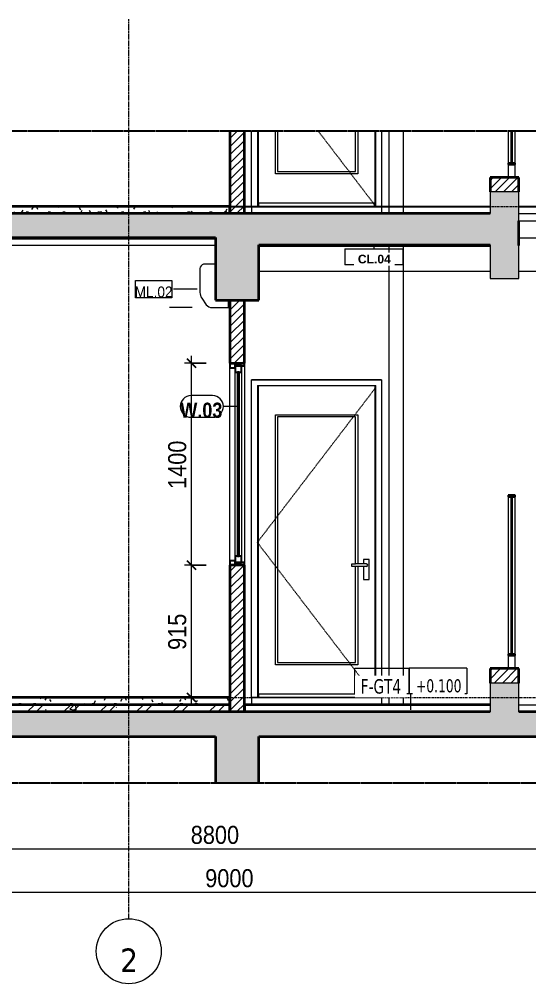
# Model space of a CAD drawing. Header units: millimetres. Extents: x 31157 to 224036, y 218 to 80529.
# Drawn here: x 76967 to 80492, y 218 to 6896 of the extents above; entities that cross this region are included whole.
import ezdxf

# ---------------------------------------------------------------- set-up
doc = ezdxf.new("R2010")
doc.units = ezdxf.units.MM
for name, pattern in [('Centre', [31.75, 6.35, -4.7625, 15.875, -4.7625]), ('Dash', [6, 3, -3]), ('Grid Line', [22.225, 12.7, -3.175, 3.175, -3.175]), ('Hidden', [7.14375, 4.7625, -2.38125]), ('IMPORT-CENTER _2_', [40.64, 25.4, -5.08, 5.08, -5.08])]:
    doc.linetypes.add(name, pattern=pattern)
for name, color, linetype, lineweight in [('0-5', 170, 'Continuous', 5), ('A-ANNO-DIMS', 211, 'Continuous', 9), ('A-ANNO-DIMS-50', 211, 'Continuous', 9), ('A-CLNG-1', 250, 'Continuous', 35), ('A-CLNG-IDEN', 151, 'Continuous', 9), ('A-DETL-GENF', 92, 'Continuous', 18), ('A-DETL-GENF-4', 92, 'Hidden', 25), ('A-DETL-GENF-5', 9, 'Continuous', 18), ('A-DETL-GENF-HDLN-1', 7, 'Dash', 18), ('A-DETL-MEDM', 33, 'Continuous', 35), ('A-DETL-THIN', 151, 'Continuous', 18), ('A-DOOR', 31, 'Continuous', 18), ('A-DOOR-1', 7, 'Continuous', 18), ('A-FLOR-2', 7, 'Continuous', 18), ('A-FLOR-FNSH-1', 250, 'Continuous', 35), ('A-FLOR-HRAL', 11, 'Continuous', 18), ('A-FLOR-HRAL-2', 7, 'Continuous', 18), ('A-FLOR-HRAL-4', 90, 'Continuous', 25), ('A-FLOR-IDEN', 11, 'Continuous', 9), ('A-FLOR-LEVL-2', 51, 'Centre', 9), ('A-FLOR-PATT-1', 253, 'Continuous', 18), ('A-FLOR-PATT-4', 67, 'Continuous', 18), ('A-GLAZ', 151, 'Continuous', 18), ('A-GLAZ-2', 90, 'Continuous', 25), ('A-GLAZ-4', 7, 'Continuous', 18), ('A-GLAZ-IDEN', 152, 'Continuous', 9), ('A-WALL-5', 7, 'Continuous', 18), ('A-WALL-6', 250, 'Continuous', 35), ('A-WALL-PATT-1', 9, 'Continuous', 18), ('G-IMPT', 8, 'Continuous', 18), ('G-IMPT-5', 8, 'IMPORT-CENTER _2_', 18), ('M-EQPM', 50, 'Continuous', 18), ('M-EQPM-2', 7, 'Continuous', 18), ('M-EQPM-3', 50, 'Continuous', 25), ('M-EQPM-IDEN', 50, 'Continuous', 9), ('S-BEAM-2', 7, 'Continuous', 18), ('S-COLS-8', 7, 'Continuous', 18), ('S-GRID-1', 1, 'Grid Line', 9), ('S-GRID-IDEN', 1, 'Continuous', 9)]:
    doc.layers.add(name, color=color, linetype=linetype, lineweight=lineweight)
doc.styles.add('Arial_3', font='arial.ttf', dxfattribs={"width": 0.9, "height": 75})
doc.styles.add('Arial_B_2', font='arialbd.ttf', dxfattribs={"width": 0.85, "height": 105})
doc.styles.add('Arial_B_3', font='arialbd.ttf', dxfattribs={"height": 60})
doc.styles.add('Tahoma', font='tahoma.ttf', dxfattribs={"width": 0.8, "height": 100})
doc.styles.add('Tahoma_1', font='tahoma.ttf', dxfattribs={"width": 0.8, "height": 90})
doc.styles.add('Tahoma_B', font='tahomabd.ttf', dxfattribs={"height": 162.5})
doc.styles.add('UTM Avo', font='', dxfattribs={"width": 0.9, "height": 125})
doc.styles.get('UTM Avo').set_extended_font_data('UTM Avo')
doc.dimstyles.new('1_Dim_chi_tiet_2_5', dxfattribs={"dimscale": 304.8, "dimtxt": 124.912619, "dimasz": 0.19685, "dimexe": 0.164042, "dimexo": 0.0625, "dimgap": 0.016404, "dimtad": 1, "dimdec": 0, "dimrnd": 5, "dimzin": 0, "dimdsep": 46, "dimtxsty": 'UTM Avo', "dimblk1": 'OBLIQUE', "dimblk2": 'OBLIQUE', "dimsah": 1, "dimcen": 0.09, "dimdle": 0.164042, "dimazin": 0, "dimtfac": 1, "dimtdec": 4, "dimtix": 1, "dimtmove": 0, "dimatfit": 3, "dimfxl": 0.328084, "dimfxlon": 1, "dimtvp": 1, "dimtolj": 1, "dimtzin": 0, "dimarcsym": 2})
pattern_1 = [(50, (-37692.33, 15875), (364.368, -31.878), [38.1, -419.1]), (355, (-37692.33, 15875), (-70.486, 382.113), [30.48, -335.28]), (100.451, (-37661.97, 15872.34), (293.885, 350.233), [32.38, -356.18]), (46.184, (-37692.33, 15976.6), (542.158, -84.086), [57.15, -628.65]), (96.636, (-37647.15, 15969.6), (474.805, 494.855), [48.57, -534.27]), (351.184, (-37692.33, 15976.6), (474.81, 494.85), [45.72, -502.92]), (21, (-37641.53, 15951.2), (303.2285, -204.5305), [38.1, -419.1]), (326, (-37641.53, 15951.2), (123.604, 368.376), [30.48, -335.28]), (71.451, (-37616.26, 15934.16), (426.834, 163.843), [32.38, -356.18]), (37.5, (-37692.33, 15875), (6.1766, 169.1102), [3.353, -327.863, 3.353, -337.007, -336.55]), (37.5, (-37692.33, 15875), (6.1766, 169.1102), [-671.576, 3.353, -333.197]), (7.5, (-37692.33, 15875), (133.6389, 200.3615), [3.353, -190.703, 3.353, -320.243, -128.27]), (7.5, (-37692.33, 15875), (133.6389, 200.3615), [-517.652, 3.353, -124.917]), (327.5, (-37805.62, 15875), (271.1818, -11.4584), [3.353, -123.647, 3.353, -392.887, -525.78]), (327.5, (-37805.62, 15875), (271.1818, -11.4584), [-523.24, 3.353, -522.427]), (317.5, (-37856.42, 15875), (296.2585, 50.853), [3.353, -161.747, 3.353, -259.791, -373.38]), (317.5, (-37856.42, 15875), (296.2585, 50.853), [-428.244, 3.353, -370.027]), (45, (-37692.33, 15875), (-125.7236, 125.7236), []), (45, (-37692.33, 16065.5), (-125.7236, 125.7236), [])]
pattern_2 = [(45, (-37692.334, 15875), (-28.28427, 28.28427), [])]
pattern_3 = [(0, (-37692.334, 15875), (203.2, 50.8), [16.764, -135.636, 16.764, -135.636, -812.8]), (0, (-37692.334, 15875), (203.2, 50.8), [-304.8, 16.764, -288.036, 16.764, -135.636, -355.6]), (0, (-37692.334, 15875), (203.2, 50.8), [-762, 16.764, -84.836, 16.764, -237.236]), (120, (-37616.134, 15900.4), (-145.59409, 150.57636), [16.764, -135.636, 16.764, -135.636, -812.8]), (120, (-37616.134, 15900.4), (-145.59409, 150.57636), [-304.8, 16.764, -288.036, 16.764, -135.636, -355.6]), (120, (-37616.134, 15900.4), (-145.59409, 150.57636), [-762, 16.764, -84.836, 16.764, -237.236]), (240, (-37590.734, 16002), (-57.60591, -201.37636), [16.764, -135.636, 16.764, -135.636, -812.8]), (240, (-37590.734, 16002), (-57.60591, -201.37636), [-304.8, 16.764, -288.036, 16.764, -135.636, -355.6]), (240, (-37590.734, 16002), (-57.60591, -201.37636), [-762, 16.764, -84.836, 16.764, -237.236])]

# ---------------------------------------------------------------- blocks, each defined once
blk = doc.blocks.new('NCV_TKTC_KET CAU_rvt-4-TKCS_CĂN HỘ LOẠI 2 - MẶT CẮT 3')
at = {"layer": 'A-FLOR-PATT-1'}
h = blk.add_hatch(dxfattribs=at)
h.set_pattern_fill('FP_10', color=256, style=0, pattern_type=2)
h.set_pattern_definition(pattern_1)
h.paths.add_polyline_path([(-38252.6, 5380), (-38252.6, 5385), (-42452.6, 5385), (-42452.6, 5380), (-38347.7, 5380)])
h = blk.add_hatch(dxfattribs=at)
h.set_pattern_fill('FP_10', color=256, style=0, pattern_type=2)
h.set_pattern_definition(pattern_1)
h.paths.add_polyline_path([(-38252.6, 5380), (-38252.6, 5385), (-42452.6, 5385), (-42452.6, 5380), (-38347.7, 5380)])
h = blk.add_hatch(dxfattribs=at)
h.set_pattern_fill('FP_10', color=256, style=0, pattern_type=2)
h.set_pattern_definition(pattern_1)
h.paths.add_polyline_path([(-36952.6, 5330), (-36352.6, 5330), (-36352.6, 5335), (-37952.6, 5335), (-37952.6, 5330), (-37007.8, 5330)])
h = blk.add_hatch(dxfattribs=at)
h.set_pattern_fill('FP_10', color=256, style=0, pattern_type=2)
h.set_pattern_definition(pattern_1)
h.paths.add_polyline_path([(-36952.6, 5330), (-36352.6, 5330), (-36352.6, 5335), (-37952.6, 5335), (-37952.6, 5330), (-37007.8, 5330)])
h = blk.add_hatch(dxfattribs=at)
h.set_pattern_fill('FP_10', color=256, style=0, pattern_type=2)
h.set_pattern_definition(pattern_1)
h.paths.add_polyline_path([(-40052.6, 2100), (-38152.6, 2100), (-38152.6, 2150), (-42652.6, 2150), (-42652.6, 2100), (-40952.6, 2100)])
h = blk.add_hatch(dxfattribs=at)
h.set_pattern_fill('FP_10', color=256, style=0, pattern_type=2)
h.set_pattern_definition(pattern_1)
h.paths.add_polyline_path([(-40052.6, 2100), (-38152.6, 2100), (-38152.6, 2150), (-42652.6, 2150), (-42652.6, 2100), (-40952.6, 2100)])
at = {"layer": 'A-FLOR-2'}
for p, q in [((-36152.6, 5550), (-33952.6, 5550)), ((-33952.6, 5380), (-36152.5, 5380)), ((-38252.6, 5330), (-41852.6, 5330)), ((-36152.6, 2150), (-33852.6, 2150))]:
    blk.add_line(p, q, dxfattribs=at)
at = {"layer": 'A-FLOR-FNSH-1'}
for p, q in [((-36152.5, 5330), (-36152.5, 5500)), ((-42452.6, 5380), (-38252.6, 5380)), ((-37952.6, 5330), (-36352.6, 5330)), ((-38152.6, 2150), (-42652.6, 2150)), ((-38152.6, 2100), (-38152.6, 2150))]:
    blk.add_line(p, q, dxfattribs=at)
at = {"layer": 'S-BEAM-2'}
for p, q in [((-36152.6, 5550), (-33952.6, 5550)), ((-36352.6, 5150), (-37952.6, 5150)), ((-33952.6, 5150), (-36152.5, 5150))]:
    blk.add_line(p, q, dxfattribs=at)
blk = doc.blocks.new('Railing - 50 x 10mm-901205-TKCS_CĂN HỘ LOẠI 2 - MẶT CẮT 3')
at = {"layer": 'A-FLOR-HRAL-2'}
for p, q in [((-36227.6, 6122.7), (-36227.6, 5900)), ((-36177.6, 5900), (-36177.6, 6122.7)), ((-36227.6, 5890), (-36227.6, 5800)), ((-36177.6, 5800), (-36177.6, 5890))]:
    blk.add_line(p, q, dxfattribs=at)
blk = doc.blocks.new('Railing - 10mm-901206-TKCS_CĂN HỘ LOẠI 2 - MẶT CẮT 3')
at = {"layer": 'A-FLOR-HRAL-2'}
for p, q in [((-36207.6, 6122.7), (-36207.6, 5900)), ((-36197.6, 5900), (-36197.6, 6122.7))]:
    blk.add_line(p, q, dxfattribs=at)
blk = doc.blocks.new('Railing - Railing-884882-TKCS_CĂN HỘ LOẠI 2 - MẶT CẮT 3')
at = {"layer": 'A-FLOR-HRAL-4'}
for p, q in [((-36177.564287, 5900), (-36227.564287, 5900)), ((-36227.564287, 5900), (-36227.564287, 5890)), ((-36227.564287, 5890), (-36177.564287, 5890)), ((-36177.564287, 5890), (-36177.564287, 5900))]:
    blk.add_line(p, q, dxfattribs=at)
for name in ['Railing - 50 x 10mm-901205-TKCS_CĂN HỘ LOẠI 2 - MẶT CẮT 3', 'Railing - 10mm-901206-TKCS_CĂN HỘ LOẠI 2 - MẶT CẮT 3']:
    blk.add_blockref(name, (0, 0))
blk = doc.blocks.new('DOOR_CW_01 CANH MO-PANEL KINH - DIG_01-900x2200-CỬA NHÔM KÍNH-901215-TKCS_CĂN HỘ LOẠI 2 - MẶT CẮT 3')
at = {"layer": 'A-DETL-GENF-HDLN-1'}
blk.add_line((-37142.6, 5600), (-37541.9, 6122.7), dxfattribs=at)
at = {"layer": 'A-DOOR-1'}
for p, q in [((-38002.6, 5600), (-38002.6, 6122.7)), ((-37962.6, 6122.7), (-37962.6, 5600)), ((-37957.6, 6122.7), (-37957.6, 5626)), ((-37837.6, 5826), (-37837.6, 6122.7)), ((-37822.6, 6122.7), (-37822.6, 5841)), ((-37282.6, 5841), (-37282.6, 6122.7)), ((-37267.6, 6122.7), (-37267.6, 5826)), ((-37147.6, 5626), (-37147.6, 6122.7)), ((-37142.6, 5600), (-37142.6, 6122.7)), ((-37102.6, 6122.7), (-37102.6, 5600)), ((-37267.6, 5826), (-37837.6, 5826)), ((-37822.6, 5841), (-37282.6, 5841)), ((-37957.6, 5626), (-37147.6, 5626)), ((-37952.6, 5600), (-37952.6, 5626)), ((-37152.6, 5600), (-37152.6, 5626)), ((-37962.6, 5600), (-38002.6, 5600)), ((-37102.6, 5600), (-37142.6, 5600))]:
    blk.add_line(p, q, dxfattribs=at)
blk = doc.blocks.new('NCV_TKTC_TANG 2_rvt-4-TKCS_CĂN HỘ LOẠI 2 - MẶT CẮT 3')
at = {"layer": 'A-FLOR-PATT-4'}
h = blk.add_hatch(dxfattribs=at)
h.set_pattern_fill('FP_12', color=256, style=0, pattern_type=2)
h.set_pattern_definition(pattern_3)
h.paths.add_polyline_path([(-41027.6, 5550), (-38152.6, 5550), (-38152.6, 5600), (-42452.6, 5600), (-42452.6, 5550), (-41752.6, 5550)])
at = {"layer": 'A-WALL-PATT-1'}
h = blk.add_hatch(dxfattribs=at)
h.set_pattern_fill('FP_11', color=256, style=0, pattern_type=2)
h.set_pattern_definition(pattern_2)
h.paths.add_polyline_path([(-38122, 5550), (-38052.6, 5550), (-38052.6, 6122.7), (-38152.6, 6122.7), (-38152.6, 5550), (-38147.6, 5550)])
h = blk.add_hatch(dxfattribs=at)
h.set_pattern_fill('FP_11', color=256, style=0, pattern_type=2)
h.set_pattern_definition(pattern_2)
h.paths.add_polyline_path([(-36152.6, 5700), (-36152.6, 5800), (-36352.6, 5800), (-36352.6, 5700), (-36177.6, 5700)])
at = {"layer": 'A-FLOR-2'}
for p, q in [((-38002.6, 5600), (-37102.6, 5600)), ((-38002.6, 5600), (-38002.6, 5550)), ((-37102.6, 5600), (-37102.6, 5550))]:
    blk.add_line(p, q, dxfattribs=at)
at = {"layer": 'A-FLOR-FNSH-1'}
for p, q in [((-38152.6, 5600), (-42452.6, 5600)), ((-38152.6, 5550), (-38152.6, 5600))]:
    blk.add_line(p, q, dxfattribs=at)
at = {"layer": 'A-WALL-5'}
for p, q in [((-38002.6, 5650), (-38002.6, 6122.7)), ((-37102.6, 6122.7), (-37102.6, 5650)), ((-38002.6, 5600), (-38002.6, 5650)), ((-37102.6, 5650), (-37102.6, 5600)), ((-37102.6, 5600), (-38002.6, 5600)), ((-36152.5, 5500), (-33952.6, 5500))]:
    blk.add_line(p, q, dxfattribs=at)
at = {"layer": 'A-WALL-6'}
for p, q in [((-38152.6, 6122.7), (-38152.6, 5550)), ((-38052.6, 5550), (-38052.6, 6122.7)), ((-36352.6, 5800), (-36352.6, 5700)), ((-36152.6, 5800), (-36352.6, 5800)), ((-36152.6, 5700), (-36152.6, 5800))]:
    blk.add_line(p, q, dxfattribs=at)
at = {"layer": 'S-COLS-8'}
for p, q in [((-37052.6, 6122.7), (-37052.6, 5550)), ((-36952.6, 6122.7), (-36952.6, 5550))]:
    blk.add_line(p, q, dxfattribs=at)
at = {"layer": 'A-DOOR'}
blk.add_blockref('DOOR_CW_01 CANH MO-PANEL KINH - DIG_01-900x2200-CỬA NHÔM KÍNH-901215-TKCS_CĂN HỘ LOẠI 2 - MẶT CẮT 3', (0, 0), dxfattribs=at)
at = {"layer": 'A-FLOR-HRAL'}
blk.add_blockref('Railing - Railing-884882-TKCS_CĂN HỘ LOẠI 2 - MẶT CẮT 3', (0, 0), dxfattribs=at)
blk = doc.blocks.new('M_Fixed - 900 x 1400-553070-TKCS_CĂN HỘ LOẠI 2 - MẶT CẮT 3')
at = {"layer": 'A-GLAZ-2'}
for p, q in [((-38115.564287, 4515), (-38152.564287, 4515)), ((-38152.564287, 4515), (-38152.564287, 4483)), ((-38152.564287, 4483), (-38115.564287, 4483)), ((-38052.564287, 4515), (-38115.564287, 4515)), ((-38115.564287, 4515), (-38115.564287, 4496)), ((-38115.564287, 4483), (-38115.564287, 4515)), ((-38071.564287, 4496), (-38115.564287, 4496)), ((-38115.564287, 4496), (-38115.564287, 4452)), ((-38115.564287, 4496), (-38052.564287, 4496)), ((-38071.564287, 4452), (-38071.564287, 4496)), ((-38052.564287, 4496), (-38052.564287, 4515)), ((-38115.564287, 4452), (-38071.564287, 4452)), ((-38087.564287, 4452), (-38099.564287, 4452)), ((-38099.564287, 4452), (-38099.564287, 3178)), ((-38087.564287, 3178), (-38087.564287, 4452)), ((-38115.564287, 3147), (-38152.564287, 3147)), ((-38152.564287, 3147), (-38152.564287, 3115)), ((-38071.564287, 3178), (-38115.564287, 3178)), ((-38115.564287, 3178), (-38115.564287, 3134)), ((-38115.564287, 3115), (-38115.564287, 3147)), ((-38099.564287, 3178), (-38087.564287, 3178)), ((-38071.564287, 3134), (-38071.564287, 3178)), ((-38152.564287, 3115), (-38115.564287, 3115)), ((-38115.564287, 3134), (-38071.564287, 3134)), ((-38052.564287, 3134), (-38115.564287, 3134)), ((-38115.564287, 3134), (-38115.564287, 3115)), ((-38115.564287, 3115), (-38052.564287, 3115)), ((-38052.564287, 3115), (-38052.564287, 3134))]:
    blk.add_line(p, q, dxfattribs=at)
at = {"layer": 'A-GLAZ-4'}
for p, q in [((-38152.564287, 3147), (-38152.564287, 4483)), ((-38052.564287, 4496), (-38052.564287, 3134)), ((-38115.564287, 3178), (-38115.564287, 4452)), ((-38071.564287, 4452), (-38071.564287, 3178))]:
    blk.add_line(p, q, dxfattribs=at)
blk = doc.blocks.new('Railing - 50 x 10mm-457210-TKCS_CĂN HỘ LOẠI 2 - MẶT CẮT 3')
at = {"layer": 'A-FLOR-HRAL-2'}
for p, q in [((-36227.564287, 3590), (-36227.564287, 2500)), ((-36177.564287, 2500), (-36177.564287, 3590)), ((-36227.564287, 2490), (-36227.564287, 2400)), ((-36177.564287, 2400), (-36177.564287, 2490))]:
    blk.add_line(p, q, dxfattribs=at)
blk = doc.blocks.new('Railing - 10mm-457212-TKCS_CĂN HỘ LOẠI 2 - MẶT CẮT 3')
at = {"layer": 'A-FLOR-HRAL-2'}
for p, q in [((-36207.564287, 3590), (-36207.564287, 2500)), ((-36197.564287, 2500), (-36197.564287, 3590))]:
    blk.add_line(p, q, dxfattribs=at)
blk = doc.blocks.new('Railing - Railing-987307-TKCS_CĂN HỘ LOẠI 2 - MẶT CẮT 3')
at = {"layer": 'A-FLOR-HRAL-4'}
for p, q in [((-36227.564287, 3600), (-36227.564287, 3590)), ((-36177.564287, 3600), (-36227.564287, 3600)), ((-36227.564287, 3590), (-36177.564287, 3590)), ((-36177.564287, 3590), (-36177.564287, 3600)), ((-36177.564287, 2500), (-36227.564287, 2500)), ((-36227.564287, 2500), (-36227.564287, 2490)), ((-36227.564287, 2490), (-36177.564287, 2490)), ((-36177.564287, 2490), (-36177.564287, 2500))]:
    blk.add_line(p, q, dxfattribs=at)
for name in ['Railing - 50 x 10mm-457210-TKCS_CĂN HỘ LOẠI 2 - MẶT CẮT 3', 'Railing - 10mm-457212-TKCS_CĂN HỘ LOẠI 2 - MẶT CẮT 3']:
    blk.add_blockref(name, (0, 0))
blk = doc.blocks.new('Air_Conditioner_on_wall_20381 - Air_Conditioner_on_wall_20381-806652-TKCS_CĂN HỘ LOẠI 2 - MẶT CẮT 3')
at = {"layer": 'M-EQPM-2'}
for p, q in [((-38359.9, 5170), (-38359.9, 5004.1)), ((-38252.6, 5200), (-38334.7, 5200)), ((-38347.9, 4964.8), (-38316, 4919.1)), ((-38162.6, 4900), (-38162.6, 4950)), ((-38541.7, 4900), (-38571.6, 4900)), ((-38541.7, 4900), (-38571.6, 4900)), ((-38413.5, 4900), (-38571.6, 4900)), ((-38541.7, 4900), (-38571.6, 4900)), ((-38541.7, 4900), (-38571.6, 4900)), ((-38413.5, 4900), (-38571.6, 4900)), ((-38541.7, 4900), (-38571.6, 4900)), ((-38541.7, 4900), (-38571.6, 4900)), ((-38413.5, 4900), (-38571.6, 4900)), ((-38541.7, 4900), (-38571.6, 4900)), ((-38541.7, 4900), (-38571.6, 4900)), ((-38413.5, 4900), (-38571.6, 4900)), ((-38274.9, 4900), (-38162.6, 4900))]:
    blk.add_line(p, q, dxfattribs=at)
for centre, radius, start, end in [((-38326.8, 5167.8), 33.1, 103.79441, 176.20559), ((-38280.7, 5006.8), 79.3, 181.97392, 211.97392), ((-38274.9, 4953.6), 53.6, 220.01668, 269.98332)]:
    blk.add_arc(centre, radius, start, end, dxfattribs=at)
blk = doc.blocks.new('DOOR_CW_01 CANH MO-PANEL KINH - DIG_01-900x2200-CỬA NHÔM KÍNH-400860-TKCS_CĂN HỘ LOẠI 2 - MẶT CẮT 3')
at = {"layer": 'A-DETL-GENF-HDLN-1'}
for p, q in [((-37962.6, 3273.5), (-37142.6, 4347)), ((-37142.6, 2200), (-37962.6, 3273.5))]:
    blk.add_line(p, q, dxfattribs=at)
at = {"layer": 'A-DOOR-1'}
for p, q in [((-37102.6, 4400), (-38002.6, 4400)), ((-38002.6, 2200), (-38002.6, 4400)), ((-37962.6, 4360), (-37962.6, 2200)), ((-37962.6, 4360), (-37142.6, 4360)), ((-37957.6, 4358), (-37957.6, 2226)), ((-37147.6, 4358), (-37957.6, 4358)), ((-37147.6, 2226), (-37147.6, 4358)), ((-37142.6, 2200), (-37142.6, 4360)), ((-37102.6, 4400), (-37102.6, 2200)), ((-37837.6, 4158), (-37267.6, 4158)), ((-37837.6, 2426), (-37837.6, 4158)), ((-37282.6, 4143), (-37822.6, 4143)), ((-37822.6, 4143), (-37822.6, 2441)), ((-37282.6, 3124.5), (-37282.6, 4143)), ((-37267.6, 4158), (-37267.6, 3124.5)), ((-37227.3, 3156), (-37227.3, 3124.5)), ((-37187.8, 3156), (-37227.3, 3156)), ((-37187.8, 3016), (-37187.8, 3156)), ((-37308.4, 3124.5), (-37282.6, 3124.5)), ((-37308.4, 3107.5), (-37308.4, 3124.5)), ((-37282.6, 3107.5), (-37308.4, 3107.5)), ((-37207.6, 3124.5), (-37282.6, 3124.5)), ((-37282.6, 2441), (-37282.6, 3107.5)), ((-37207.6, 3107.5), (-37282.6, 3107.5)), ((-37267.6, 3107.5), (-37267.6, 2426)), ((-37227.3, 3107.5), (-37227.3, 3016)), ((-37227.3, 3016), (-37187.8, 3016)), ((-37267.6, 2426), (-37837.6, 2426)), ((-37822.6, 2441), (-37282.6, 2441)), ((-37957.6, 2226), (-37147.6, 2226)), ((-37952.6, 2200), (-37952.6, 2226)), ((-37152.6, 2200), (-37152.6, 2226)), ((-37962.6, 2200), (-38002.6, 2200)), ((-37102.6, 2200), (-37142.6, 2200))]:
    blk.add_line(p, q, dxfattribs=at)
for start, end in [(0, 90), (270, 360)]:
    blk.add_arc((-37207.6, 3116), 8.5, start, end, dxfattribs=at)
blk = doc.blocks.new('NCV_TKTC_TANG 1_rvt-4-TKCS_CĂN HỘ LOẠI 2 - MẶT CẮT 3')
at = {"layer": 'A-FLOR-PATT-4'}
h = blk.add_hatch(dxfattribs=at)
h.set_pattern_fill('FP_12', color=256, style=0, pattern_type=2)
h.set_pattern_definition(pattern_3)
h.paths.add_polyline_path([(-38347.711807, 2150), (-38152.564287, 2150), (-38152.564287, 2200), (-42452.564287, 2200), (-42452.564287, 2150), (-40052.564287, 2150)])
at = {"layer": 'A-WALL-PATT-1'}
h = blk.add_hatch(dxfattribs=at)
h.set_pattern_fill('FP_11', color=256, style=0, pattern_type=2)
h.set_pattern_definition(pattern_2)
h.paths.add_polyline_path([(-38052.564287, 2100), (-38052.564287, 3115), (-38152.564287, 3115), (-38152.564287, 2100)])
h.paths.add_polyline_path([(-38052.564287, 4515), (-38052.564287, 4950), (-38152.564287, 4950), (-38152.564287, 4515)])
h = blk.add_hatch(dxfattribs=at)
h.set_pattern_fill('FP_11', color=256, style=0, pattern_type=2)
h.set_pattern_definition(pattern_2)
h.paths.add_polyline_path([(-36152.564287, 2300), (-36152.564287, 2400), (-36352.564287, 2400), (-36352.564287, 2300), (-36177.564287, 2300)])
at = {"layer": 'A-CLNG-1'}
for p, q in [((-42452.564287, 5380), (-38252.635618, 5380)), ((-37952.635618, 5330), (-36352.564287, 5330))]:
    blk.add_line(p, q, dxfattribs=at)
at = {"layer": 'A-FLOR-2'}
for p, q in [((-38002.564287, 2200), (-37102.564287, 2200)), ((-38002.564287, 2200), (-38002.564287, 2150)), ((-37102.564287, 2200), (-37102.564287, 2150))]:
    blk.add_line(p, q, dxfattribs=at)
at = {"layer": 'A-FLOR-FNSH-1'}
for p, q in [((-38152.564287, 2200), (-42452.564287, 2200)), ((-38152.564287, 2100), (-38152.564287, 2200)), ((-36352.564287, 2150), (-38052.564287, 2150)), ((-38052.564287, 2150), (-38052.564287, 2100))]:
    blk.add_line(p, q, dxfattribs=at)
at = {"layer": 'A-WALL-5'}
for p, q in [((-33952.635618, 5380), (-36152.492956, 5380)), ((-38002.564287, 2250), (-38002.564287, 4400)), ((-38002.564287, 4400), (-37102.564287, 4400)), ((-37102.564287, 4400), (-37102.564287, 2250)), ((-38002.564287, 2200), (-38002.564287, 2250)), ((-37102.564287, 2250), (-37102.564287, 2200)), ((-37102.564287, 2200), (-38002.564287, 2200))]:
    blk.add_line(p, q, dxfattribs=at)
at = {"layer": 'A-WALL-6'}
for p, q in [((-38152.564287, 4950), (-38152.564287, 4515)), ((-38052.564287, 4515), (-38052.564287, 4950)), ((-38152.564287, 4515), (-38052.564287, 4515)), ((-38152.564287, 3115), (-38152.564287, 2100)), ((-38052.564287, 3115), (-38152.564287, 3115)), ((-38052.564287, 2100), (-38052.564287, 3115)), ((-36352.564287, 2400), (-36352.564287, 2300)), ((-36152.564287, 2400), (-36352.564287, 2400)), ((-36152.564287, 2300), (-36152.564287, 2400))]:
    blk.add_line(p, q, dxfattribs=at)
at = {"layer": 'S-COLS-8'}
for p, q in [((-37052.564287, 5330), (-37052.564287, 2150)), ((-36952.564287, 5330), (-36952.564287, 2150))]:
    blk.add_line(p, q, dxfattribs=at)
at = {"layer": 'A-DOOR'}
blk.add_blockref('DOOR_CW_01 CANH MO-PANEL KINH - DIG_01-900x2200-CỬA NHÔM KÍNH-400860-TKCS_CĂN HỘ LOẠI 2 - MẶT CẮT 3', (0, 0), dxfattribs=at)
at = {"layer": 'A-FLOR-HRAL'}
blk.add_blockref('Railing - Railing-987307-TKCS_CĂN HỘ LOẠI 2 - MẶT CẮT 3', (0, 0), dxfattribs=at)
at = {"layer": 'A-GLAZ'}
blk.add_blockref('M_Fixed - 900 x 1400-553070-TKCS_CĂN HỘ LOẠI 2 - MẶT CẮT 3', (0, 0), dxfattribs=at)
at = {"layer": 'M-EQPM'}
blk.add_blockref('Air_Conditioner_on_wall_20381 - Air_Conditioner_on_wall_20381-806652-TKCS_CĂN HỘ LOẠI 2 - MẶT CẮT 3', (0, 0), dxfattribs=at)
blk = doc.blocks.new('TKTC_XREF_251221_MB TANG 2-7 - TKTC_XREF_260130_MB TANG 2-5_dwg_THU NUOC - THU NUOC-444531-TKCS_MB TẦNG 1-4746810-TKCS_CĂN HỘ LOẠI 2 - MẶT CẮT 3')
at = {"layer": 'G-IMPT'}
for p, q in [((-36478.7, 5600), (-36628.7, 5600)), ((-36628.7, 5600), (-36478.7, 5600)), ((-36503.7, 5600), (-36603.7, 5600)), ((-36603.7, 5600), (-36503.7, 5600)), ((-36508.7, 5600), (-36598.7, 5600)), ((-36598.7, 5600), (-36508.7, 5600)), ((-36598.7, 5600), (-36508.7, 5600)), ((-36508.7, 5600), (-36598.7, 5600)), ((-36585.8, 5600), (-36585.8, 5600)), ((-36585.8, 5600), (-36585.8, 5600)), ((-36585.8, 5600), (-36585.8, 5600)), ((-36585.8, 5600), (-36561.7, 5600)), ((-36561.7, 5600), (-36585.8, 5600)), ((-36521.6, 5600), (-36585.8, 5600)), ((-36585.8, 5600), (-36521.6, 5600)), ((-36521.6, 5600), (-36585.8, 5600)), ((-36585.8, 5600), (-36521.6, 5600)), ((-36573.4, 5600), (-36573.4, 5600)), ((-36573.4, 5600), (-36573.4, 5600)), ((-36533.9, 5600), (-36573.4, 5600)), ((-36573.4, 5600), (-36533.9, 5600)), ((-36533.9, 5600), (-36573.4, 5600)), ((-36573.4, 5600), (-36533.9, 5600)), ((-36563.5, 5600), (-36563.5, 5600)), ((-36563.5, 5600), (-36563.5, 5600)), ((-36543.9, 5600), (-36563.5, 5600)), ((-36563.5, 5600), (-36543.9, 5600)), ((-36543.9, 5600), (-36563.5, 5600)), ((-36563.5, 5600), (-36543.9, 5600)), ((-36521.6, 5600), (-36545.7, 5600)), ((-36545.7, 5600), (-36521.6, 5600)), ((-36543.9, 5600), (-36543.9, 5600)), ((-36543.9, 5600), (-36543.9, 5600)), ((-36533.9, 5600), (-36533.9, 5600)), ((-36533.9, 5600), (-36533.9, 5600)), ((-36521.6, 5600), (-36521.6, 5600)), ((-36521.6, 5600), (-36521.6, 5600)), ((-36521.6, 5600), (-36521.6, 5600))]:
    blk.add_line(p, q, dxfattribs=at)
blk = doc.blocks.new('TKTC_XREF_251221_MB TANG 2-7 - TKTC_XREF_260130_MB TANG 2-5_dwg_$cc-4746798-TKCS_CĂN HỘ LOẠI 2 - MẶT CẮT 3')
at = {"layer": 'G-IMPT-5'}
for p, q in [((-37952.6, 5600), (-37831.5, 5600)), ((-37892.5, 5600), (-37891.7, 5600))]:
    blk.add_line(p, q, dxfattribs=at)
at = {"layer": 'M-EQPM'}
for p, q in [((-37892.1, 5600), (-37937.1, 5600)), ((-37937.1, 5600), (-37847.1, 5600)), ((-37847.1, 5600), (-37892.1, 5600)), ((-37891.8, 5600), (-37891.8, 5600))]:
    blk.add_line(p, q, dxfattribs=at)
blk = doc.blocks.new('TKTC_XREF_251221_MB TANG 2-7 - TKTC_XREF_260130_MB TANG 2-5_dwg_CUM U_DN100-4746799-TKCS_CĂN HỘ LOẠI 2 - MẶT CẮT 3')
at = {"layer": 'G-IMPT'}
for p, q in [((-37937.4, 5600), (-37949.5, 5600)), ((-37949.5, 5600), (-37948, 5600)), ((-37945.7, 5600), (-37948, 5600)), ((-37948, 5600), (-37938.9, 5600)), ((-37940, 5600), (-37946.8, 5600)), ((-37946.6, 5600), (-37837.6, 5600)), ((-37941.2, 5600), (-37945.7, 5600)), ((-37944.7, 5600), (-37945.4, 5600)), ((-37941.4, 5600), (-37945.4, 5600)), ((-37942.2, 5600), (-37944.7, 5600)), ((-37942.2, 5600), (-37944.7, 5600)), ((-37942.2, 5600), (-37944.7, 5600)), ((-37941.4, 5600), (-37942.2, 5600)), ((-37938.9, 5600), (-37941.2, 5600)), ((-37940.3, 5600), (-37844, 5600)), ((-37940.3, 5600), (-37937.1, 5600)), ((-37938.9, 5600), (-37937.4, 5600)), ((-37937.1, 5600), (-37847.1, 5600)), ((-37844, 5600), (-37847.1, 5600)), ((-37834.7, 5600), (-37846.9, 5600)), ((-37846.9, 5600), (-37845.3, 5600)), ((-37843.1, 5600), (-37845.3, 5600)), ((-37845.3, 5600), (-37836.2, 5600)), ((-37837.4, 5600), (-37844.2, 5600)), ((-37838.5, 5600), (-37843.1, 5600)), ((-37842.1, 5600), (-37842.8, 5600)), ((-37838.8, 5600), (-37842.8, 5600)), ((-37839.5, 5600), (-37842.1, 5600)), ((-37839.5, 5600), (-37842.1, 5600)), ((-37839.5, 5600), (-37842.1, 5600)), ((-37838.8, 5600), (-37839.5, 5600)), ((-37836.2, 5600), (-37838.5, 5600)), ((-37836.2, 5600), (-37834.7, 5600))]:
    blk.add_line(p, q, dxfattribs=at)
blk = doc.blocks.new('TKTC_XREF_251221_MB TANG 2-7 - TKTC_XREF_251221_MB TANG 2-7-2039446-TKCS_CĂN HỘ LOẠI 2 - MẶT CẮT 3')
at = {"layer": 'M-EQPM'}
for p, q in [((-37952.6, 5600), (-37832.8, 5600)), ((-37832.8, 5600), (-37952.3, 5600)), ((-37952.3, 5600), (-37832.8, 5600)), ((-37832.8, 5600), (-37952.3, 5600))]:
    blk.add_line(p, q, dxfattribs=at)
at = {"layer": 'M-EQPM-3'}
for p, q in [((-42252.6, 5600), (-36352.6, 5600)), ((-36152.6, 5600), (-33952.6, 5600))]:
    blk.add_line(p, q, dxfattribs=at)
for name in ['TKTC_XREF_251221_MB TANG 2-7 - TKTC_XREF_260130_MB TANG 2-5_dwg_$cc-4746798-TKCS_CĂN HỘ LOẠI 2 - MẶT CẮT 3', 'TKTC_XREF_251221_MB TANG 2-7 - TKTC_XREF_260130_MB TANG 2-5_dwg_CUM U_DN100-4746799-TKCS_CĂN HỘ LOẠI 2 - MẶT CẮT 3', 'TKTC_XREF_251221_MB TANG 2-7 - TKTC_XREF_260130_MB TANG 2-5_dwg_THU NUOC - THU NUOC-444531-TKCS_MB TẦNG 1-4746810-TKCS_CĂN HỘ LOẠI 2 - MẶT CẮT 3']:
    blk.add_blockref(name, (0, 0))
blk = doc.blocks.new('BORDER VIEW - BORDER VIEW-3688915-TKCS_CĂN HỘ LOẠI 2 - MẶT CẮT 3')
at = {"layer": 'A-DETL-GENF-4'}
for p, q in [((-42702.6, 6122.7), (-33556.7, 6122.7)), ((-33556.7, 1607.4), (-42702.6, 1607.4))]:
    blk.add_line(p, q, dxfattribs=at)
blk = doc.blocks.new('Grid - M_Grid Head - Circle-353313-TKCS_CĂN HỘ LOẠI 2 - MẶT CẮT 3')
at = {"layer": 'S-GRID-IDEN'}
blk.add_circle((-33652.6, 442.9), 225, dxfattribs=at)
blk = doc.blocks.new('DIMBLOCK79-TKCS_CĂN HỘ LOẠI 2 - MẶT CẮT 3')
at = {"layer": 'A-ANNO-DIMS-50'}
for p, q in [((82724.6, 1248.8), (82724.6, 1098.8)), ((82724.6, 1148.8), (82724.6, 1248.8)), ((82724.6, 1148.8), (73874.6, 1148.8)), ((73924.6, 1048.8), (73924.6, 1198.8)), ((73924.6, 1148.8), (73924.6, 1048.8))]:
    blk.add_line(p, q, dxfattribs=at)
at = {"layer": 'A-ANNO-DIMS-50', "lineweight": 25}
for p, q in [((73924.6, 1148.8), (73894.6, 1118.8)), ((73924.6, 1148.8), (73954.6, 1178.8)), ((82724.6, 1148.8), (82694.6, 1118.8)), ((82724.6, 1148.8), (82754.6, 1178.8))]:
    blk.add_line(p, q, dxfattribs=at)
at = {"layer": 'A-ANNO-DIMS-50', "color": 0, "insert": (78153.5, 1311.1), "char_height": 125, "width": 410.824, "attachment_point": 1, "line_spacing_factor": 1.110334, "style": 'UTM Avo'}
blk.add_mtext('8800', dxfattribs=at)
blk = doc.blocks.new('_Oblique')
at = {"color": 0, "linetype": 'ByBlock', "lineweight": -2}
blk.add_line((-0.5, -0.5), (0.5, 0.5), dxfattribs=at)
blk = doc.blocks.new('DIMBLOCK80-TKCS_CĂN HỘ LOẠI 2 - MẶT CẮT 3')
at = {"layer": 'A-ANNO-DIMS-50'}
for p, q in [((73924.6, 748.8), (73924.6, 898.8)), ((82924.6, 748.8), (82924.6, 898.8)), ((82974.6, 848.8), (73874.6, 848.8)), ((73924.6, 848.8), (73924.6, 748.8)), ((82924.6, 848.8), (82924.6, 748.8))]:
    blk.add_line(p, q, dxfattribs=at)
at = {"layer": 'A-ANNO-DIMS-50', "lineweight": 25}
for p, q in [((73924.6, 848.8), (73954.6, 878.8)), ((82924.6, 848.8), (82954.6, 878.8)), ((73924.6, 848.8), (73894.6, 818.8)), ((82924.6, 848.8), (82894.6, 818.8))]:
    blk.add_line(p, q, dxfattribs=at)
at = {"layer": 'A-ANNO-DIMS-50', "color": 0, "insert": (78253.5, 1011.1), "char_height": 125, "width": 410.824, "attachment_point": 1, "line_spacing_factor": 1.110334, "style": 'UTM Avo'}
blk.add_mtext('9000', dxfattribs=at)
blk = doc.blocks.new('DIMBLOCK82-TKCS_CĂN HỘ LOẠI 2 - MẶT CẮT 3')
at = {"layer": 'A-ANNO-DIMS-50', "lineweight": 25}
for p, q in [((78159.5, 3115), (78129.5, 3145)), ((78159.5, 3115), (78189.5, 3085)), ((78159.5, 2200), (78129.5, 2230)), ((78159.5, 2200), (78189.5, 2170))]:
    blk.add_line(p, q, dxfattribs=at)
at = {"layer": 'A-ANNO-DIMS-50'}
for p, q in [((78259.5, 3115), (78109.5, 3115)), ((78159.5, 2150), (78159.5, 3115)), ((78159.5, 3115), (78259.5, 3115)), ((78059.5, 2200), (78209.5, 2200)), ((78159.5, 2200), (78059.5, 2200))]:
    blk.add_line(p, q, dxfattribs=at)
at = {"layer": 'A-ANNO-DIMS-50', "color": 0, "insert": (77997.1, 2529.1), "char_height": 125, "width": 308.118, "attachment_point": 1, "rotation": 90, "line_spacing_factor": 1.110334, "style": 'UTM Avo'}
blk.add_mtext('915', dxfattribs=at)
blk = doc.blocks.new('DIMBLOCK83-TKCS_CĂN HỘ LOẠI 2 - MẶT CẮT 3')
at = {"layer": 'A-ANNO-DIMS-50', "lineweight": 25}
for p, q in [((78159.5, 4515), (78129.5, 4545)), ((78159.5, 4515), (78189.5, 4485)), ((78159.5, 3115), (78129.5, 3145)), ((78159.5, 3115), (78189.5, 3085))]:
    blk.add_line(p, q, dxfattribs=at)
at = {"layer": 'A-ANNO-DIMS-50'}
for p, q in [((78159.5, 3115), (78159.5, 4565)), ((78259.5, 4515), (78109.5, 4515)), ((78159.5, 4515), (78259.5, 4515)), ((78259.5, 3115), (78109.5, 3115)), ((78159.5, 3115), (78259.5, 3115))]:
    blk.add_line(p, q, dxfattribs=at)
at = {"layer": 'A-ANNO-DIMS-50', "color": 0, "insert": (77997.1, 3643.8), "char_height": 125, "width": 410.824, "attachment_point": 1, "rotation": 90, "line_spacing_factor": 1.110334, "style": 'UTM Avo'}
blk.add_mtext('1400', dxfattribs=at)
blk = doc.blocks.new('M_ME Tag - Boxed-4073756-TKCS_CĂN HỘ LOẠI 2 - MẶT CẮT 3')
at = {"layer": 'M-EQPM-IDEN'}
for p, q in [((-38805, 4967.5), (-38805, 5087.5)), ((-38805, 5087.5), (-38555, 5087.5)), ((-38555, 5087.5), (-38555, 4967.5)), ((-38555, 4967.5), (-38805, 4967.5))]:
    blk.add_line(p, q, dxfattribs=at)
blk = doc.blocks.new('SSA-WINDOW TAG - 10-2062020-TKCS_CĂN HỘ LOẠI 2 - MẶT CẮT 3')
at = {"layer": 'A-GLAZ-IDEN'}
for p, q in [((-38272.7, 4290.3), (-38421.9, 4290.3)), ((-38421.9, 4140.3), (-38272.7, 4140.3))]:
    blk.add_line(p, q, dxfattribs=at)
for centre, start, end in [((-38421.9, 4215.3), 90, 270), ((-38272.7, 4215.3), 270, 90)]:
    blk.add_arc(centre, 75, start, end, dxfattribs=at)
blk = doc.blocks.new('M_Ceiling Tag w Height - M_Ceiling Tag-4076437-TKCS_CĂN HỘ LOẠI 2 - MẶT CẮT 3')
at = {"layer": 'A-CLNG-IDEN'}
for p, q in [((-40524, 5305.9), (-40524, 5194.8)), ((-40524, 5305.9), (-40122.8, 5305.9)), ((-40122.8, 5305.9), (-40122.8, 5194.8)), ((-40122.8, 5194.8), (-40524, 5194.8))]:
    blk.add_line(p, q, dxfattribs=at)
blk = doc.blocks.new('TAG SAN - TTG - TAG FFL-4075299-TKCS_CĂN HỘ LOẠI 2 - MẶT CẮT 3')
at = {"layer": 'A-FLOR-IDEN'}
for p, q in [((-40463.1, 2268.4), (-40463.1, 2447.2)), ((-40463.1, 2447.2), (-40087.1, 2447.2)), ((-40087.1, 2447.2), (-40087.1, 2268.4)), ((-39687.1, 2447.2), (-40087.1, 2447.2)), ((-40087.1, 2268.4), (-40087.1, 2447.2)), ((-39687.1, 2447.2), (-39687.1, 2268.4)), ((-40087.1, 2268.4), (-40463.1, 2268.4)), ((-39687.1, 2268.4), (-40087.1, 2268.4))]:
    blk.add_line(p, q, dxfattribs=at)

msp = doc.modelspace()

# ---------------------------------------------------------------- hatches: boundary and pattern name
at = {"layer": 'A-DETL-GENF-5'}
h = msp.add_hatch(dxfattribs=at)
h.set_pattern_fill('FP_10', color=256, style=0, pattern_type=2)
h.set_pattern_definition([(50, (78884.86, 15875), (364.368, -31.878), [38.1, -419.1]), (355, (78884.86, 15875), (-70.486, 382.113), [30.48, -335.28]), (100.451, (78915.23, 15872.34), (293.885, 350.233), [32.38, -356.18]), (46.184, (78884.86, 15976.6), (542.158, -84.086), [57.15, -628.65]), (96.636, (78930.04, 15969.6), (474.805, 494.855), [48.57, -534.27]), (351.184, (78884.86, 15976.6), (474.81, 494.85), [45.72, -502.92]), (21, (78935.66, 15951.2), (303.2285, -204.5305), [38.1, -419.1]), (326, (78935.66, 15951.2), (123.604, 368.376), [30.48, -335.28]), (71.451, (78960.93, 15934.16), (426.834, 163.843), [32.38, -356.18]), (37.5, (78884.86, 15875), (6.1766, 169.1102), [3.353, -327.863, 3.353, -337.007, -336.55]), (37.5, (78884.86, 15875), (6.1766, 169.1102), [-671.576, 3.353, -333.197]), (7.5, (78884.86, 15875), (133.6389, 200.3615), [3.353, -190.703, 3.353, -320.243, -128.27]), (7.5, (78884.86, 15875), (133.6389, 200.3615), [-517.652, 3.353, -124.917]), (327.5, (78771.58, 15875), (271.1818, -11.4584), [3.353, -123.647, 3.353, -392.887, -525.78]), (327.5, (78771.58, 15875), (271.1818, -11.4584), [-523.24, 3.353, -522.427]), (317.5, (78720.78, 15875), (296.2585, 50.853), [3.353, -161.747, 3.353, -259.791, -373.38]), (317.5, (78720.78, 15875), (296.2585, 50.853), [-428.244, 3.353, -370.027]), (45, (78884.86, 15875), (-125.7236, 125.7236), []), (45, (78884.86, 16065.5), (-125.7236, 125.7236), [])])
h.paths.add_polyline_path([(78369.9, 1607.4), (78624.6, 1607.4), (78624.6, 1930), (82624.6, 1930), (82624.6, 1607.4), (82924.6, 1607.4), (82924.6, 2300), (82724.6, 2300), (82724.6, 2100), (80424.6, 2100), (80424.6, 2300), (80224.6, 2300), (80224.6, 2100), (73924.6, 2100), (73924.6, 1607.4), (74124.6, 1607.4), (74124.6, 1930), (78324.6, 1930), (78324.6, 1607.4)])
h.paths.add_polyline_path([(73924.6, 4750), (74124.6, 4750), (74124.6, 5385), (78324.6, 5385), (78324.6, 4950), (78624.6, 4950), (78624.6, 5335), (80224.6, 5335), (80224.6, 5100), (80424.7, 5100), (80424.6, 5700), (80224.6, 5700), (80224.6, 5550), (73924.6, 5550), (73924.6, 4844.4)])
h.paths.add_polyline_path([(82624.6, 4950), (82924.6, 4950), (82924.6, 5600), (82624.6, 5600), (82624.6, 5380)])

# ---------------------------------------------------------------- linework, layer by layer
at = {"layer": 'A-CLNG-IDEN'}
msp.add_line((79421.4, 5330.4), (79421.4, 5306.4), dxfattribs=at)
at = {"layer": 'A-DETL-MEDM'}
for p, q in [((80224.6, 5550), (73924.6, 5550)), ((74124.6, 5385), (78324.6, 5385)), ((78324.6, 5385), (78324.6, 4950)), ((78624.6, 4950), (78624.6, 5335)), ((78624.6, 5335), (80224.6, 5335)), ((78324.6, 4950), (78624.6, 4950)), ((80224.6, 2100), (73924.6, 2100)), ((82724.6, 2100), (80424.6, 2100)), ((74124.6, 1930), (78324.6, 1930)), ((78324.6, 1930), (78324.6, 1607.4)), ((78624.6, 1607.4), (78624.6, 1930)), ((78624.6, 1930), (82624.6, 1930))]:
    msp.add_line(p, q, dxfattribs=at)
at = {"layer": 'A-DETL-THIN'}
for p, q in [((80424.6, 5700), (80224.6, 5700)), ((80224.6, 5700), (80224.6, 5550)), ((80424.6, 5550), (80424.6, 5700)), ((80424.6, 5330), (80424.6, 5550)), ((80224.6, 5335), (80224.6, 5100)), ((80424.7, 5100), (80424.7, 5330)), ((80224.6, 5100), (80424.7, 5100)), ((80424.6, 2300), (80224.6, 2300)), ((80224.6, 2300), (80224.6, 2100)), ((80424.6, 2100), (80424.6, 2300))]:
    msp.add_line(p, q, dxfattribs=at)
at = {"layer": 'A-FLOR-IDEN'}
msp.add_line((79676.1, 2113.6), (79676.1, 2224), dxfattribs=at)
at = {"layer": 'A-FLOR-LEVL-2'}
for p, q in [((72797.4, 5600), (83841.4, 5600)), ((72797.4, 2200), (83841.4, 2200))]:
    msp.add_line(p, q, dxfattribs=at)
at = {"layer": 'A-GLAZ-IDEN'}
msp.add_line((78470.4, 4215.8), (78379.5, 4215.8), dxfattribs=at)
at = {"layer": 'M-EQPM-IDEN'}
msp.add_line((78198.8, 5027.5), (78033.6, 5027.5), dxfattribs=at)
at = {"layer": 'S-GRID-1'}
for p, q in [((77724.6, 5645.9), (77724.6, 6895.9)), ((77724.6, 1917.9), (77724.6, 5645.9)), ((77724.6, 667.9), (77724.6, 1917.9))]:
    msp.add_line(p, q, dxfattribs=at)

# ---------------------------------------------------------------- block references
at = {"layer": '0-5'}
for name in ['NCV_TKTC_TANG 2_rvt-4-TKCS_CĂN HỘ LOẠI 2 - MẶT CẮT 3', 'NCV_TKTC_KET CAU_rvt-4-TKCS_CĂN HỘ LOẠI 2 - MẶT CẮT 3', 'NCV_TKTC_TANG 1_rvt-4-TKCS_CĂN HỘ LOẠI 2 - MẶT CẮT 3']:
    msp.add_blockref(name, (116577.2, 0), dxfattribs=at)
at = {"layer": 'A-CLNG-IDEN'}
msp.add_blockref('M_Ceiling Tag w Height - M_Ceiling Tag-4076437-TKCS_CĂN HỘ LOẠI 2 - MẶT CẮT 3', (119744.8, 0.4), dxfattribs=at)
at = {"layer": 'A-DETL-GENF'}
msp.add_blockref('BORDER VIEW - BORDER VIEW-3688915-TKCS_CĂN HỘ LOẠI 2 - MẶT CẮT 3', (116577.2, 0), dxfattribs=at)
at = {"layer": 'A-FLOR-IDEN'}
msp.add_blockref('TAG SAN - TTG - TAG FFL-4075299-TKCS_CĂN HỘ LOẠI 2 - MẶT CẮT 3', (119751.2, -44.4), dxfattribs=at)
at = {"layer": 'A-GLAZ-IDEN'}
msp.add_blockref('SSA-WINDOW TAG - 10-2062020-TKCS_CĂN HỘ LOẠI 2 - MẶT CẮT 3', (116577.2, 0), dxfattribs=at)
at = {"layer": 'M-EQPM'}
msp.add_blockref('TKTC_XREF_251221_MB TANG 2-7 - TKTC_XREF_251221_MB TANG 2-7-2039446-TKCS_CĂN HỘ LOẠI 2 - MẶT CẮT 3', (116577.2, 0), dxfattribs=at)
at = {"layer": 'M-EQPM-IDEN'}
msp.add_blockref('M_ME Tag - Boxed-4073756-TKCS_CĂN HỘ LOẠI 2 - MẶT CẮT 3', (116577.2, 0), dxfattribs=at)
at = {"layer": 'S-GRID-IDEN'}
msp.add_blockref('Grid - M_Grid Head - Circle-353313-TKCS_CĂN HỘ LOẠI 2 - MẶT CẮT 3', (111377.2, 0), dxfattribs=at)

# ---------------------------------------------------------------- texts
at = {"layer": 'A-GLAZ-IDEN', "insert": (78226.8, 4188.1), "char_height": 105, "width": 300.9, "attachment_point": 5, "line_spacing_factor": 0.936439, "style": 'Arial_B_2'}
msp.add_mtext('\\pt2.1252,4.2504,6.37455,8.49975,10.62495,12.75015,14.87535,16.9995,19.1247,21.2499,23.3751,25.5003,27.6255,29.74965,31.87485,34.00005,36.12525,38.25045,40.3746,42.4998,44.625,46.7502,48.8754,50.99955,53.12475,55.24995,57.37515,59.50035,61.6245,63.7497,65.8749,68.0001;W.03', dxfattribs=at)
at = {"layer": 'M-EQPM-IDEN', "insert": (77896.6, 5007.6), "char_height": 75, "width": 270.9, "attachment_point": 5, "line_spacing_factor": 0.936439, "style": 'Arial_3'}
msp.add_mtext('\\pt22.5,45,67.5,90,112.5,135,157.5,180,202.5,225,247.5,270,292.5,315,337.5,360,382.5,405,427.5,450,472.5,495,517.5,540,562.5,585,607.5,630,652.5,675,697.5,720;ML.02', dxfattribs=at)

# ---------------------------------------------------------------- dimensions: what is measured, and where the dimension line sits
at = {"layer": 'A-ANNO-DIMS'}
for base, p1, p2, override, picture, middle in [((78159.5, 4515), (78259.5, 3115), (78259.5, 4515), {"dimpost": '<>', "dimfxl": 1400}, 'DIMBLOCK83-TKCS_CĂN HỘ LOẠI 2 - MẶT CẮT 3', (78089.8, 3815)), ((78159.5, 3115), (78059.5, 2200), (78259.5, 3115), {"dimpost": '<>', "dimfxl": 936.602904}, 'DIMBLOCK82-TKCS_CĂN HỘ LOẠI 2 - MẶT CẮT 3', (78089.9, 2657.5))]:
    dim = msp.add_linear_dim(base=base, p1=p1, p2=p2, angle=90, dimstyle='1_Dim_chi_tiet_2_5', override=override, dxfattribs=at)
    dim.commit()
    dim.dimension.update_dxf_attribs({"geometry": picture, "text_midpoint": middle})
for base, p1, p2, override, picture, middle in [((73924.6, 1148.8), (82724.6, 1248.8), (73924.6, 1048.8), {"dimpost": '<>', "dimfxl": 8802.272434}, 'DIMBLOCK79-TKCS_CĂN HỘ LOẠI 2 - MẶT CẮT 3', (78324.6, 1218.4)), ((73924.6, 848.8), (82924.6, 748.8), (73924.6, 748.8), {"dimpost": '<>', "dimfxl": 9000}, 'DIMBLOCK80-TKCS_CĂN HỘ LOẠI 2 - MẶT CẮT 3', (78424.6, 918.4))]:
    dim = msp.add_linear_dim(base=base, p1=p1, p2=p2, dimstyle='1_Dim_chi_tiet_2_5', override=override, dxfattribs=at)
    dim.commit()
    dim.dimension.update_dxf_attribs({"geometry": picture, "text_midpoint": middle})

# ---------------------------------------------------------------- next in the draw order: texts
at = {"layer": 'A-CLNG-IDEN', "insert": (79424.2, 5235.1), "char_height": 60, "width": 251.5, "attachment_point": 5, "line_spacing_factor": 0.936439, "style": 'Arial_B_3', "bg_fill": 3, "box_fill_scale": 1.25, "bg_fill_color": 256, "bg_fill_true_color": 13158600, "bg_fill_transparency": 0}
msp.add_mtext('\\pt634.9998,1270.0002,1905,2539.9998,3175.0002,3810,4444.9998,5080.0002,5715,6349.9998,6985.0002,7620,8254.9998,8890.0002,9525,10159.9998,10795.0002,11430,12064.9998,12700.0002,13335,13969.9998,14605.0002,15240,15874.9998,16510.0002,17145,17779.9998,18415.0002,19050,19684.9998,20320.0002;CL.04', dxfattribs=at)
at = {"layer": 'A-FLOR-IDEN', "attachment_point": 5, "line_spacing_factor": 0.996129, "bg_fill": 3, "box_fill_scale": 1.25, "bg_fill_color": 256, "bg_fill_true_color": 13158600, "bg_fill_transparency": 0}
for s, insert, char_height, width, style in [('\\pt4,8,12,16,20,24,28,32,36,40,44,48,52,56,60,64,68,72,76,80,84,88,92,96,100,104,108,112,116,120,124,128;F-GT4', (79469.7, 2275.8), 100, 306.8, 'Tahoma'), ('\\pt3.9996,8.0001,11.9997,16.0002,19.9998,24.0003,27.9999,32.0004,36,39.9996,44.0001,47.9997,52.0002,55.9998,60.0003,63.9999,68.0004,72,75.9996,80.0001,83.9997,88.0002,91.9998,96.0003,99.9999,104.0004,108,111.9996,116.0001,119.9997,124.0002,127.9998;+0.100', (79869.9, 2279.9), 90, 314.8, 'Tahoma_1')]:
    msp.add_mtext(s, dxfattribs=dict(at, insert=insert, char_height=char_height, width=width, style=style))
at = {"layer": 'S-GRID-IDEN', "insert": (77727, 380.5), "char_height": 162.5, "width": 145.5, "attachment_point": 5, "line_spacing_factor": 0.996129, "style": 'Tahoma_B', "bg_fill": 3, "box_fill_scale": 1.25, "bg_fill_color": 256, "bg_fill_true_color": 13158600, "bg_fill_transparency": 0}
msp.add_mtext('\\pt634.99962,1269.99925,1905.0005,2540.00013,3174.99975,3809.99937,4445.00062,5080.00025,5714.99987,6349.9995,6985.00075,7620.00037,8255,8889.99962,9524.99925,10160.0005,10795.00013,11429.99975,12064.99938,12700.00063,13335.00025,13969.99988,14604.9995,15240.00075,15875.00038,16510,17144.99963,17779.99925,18415.0005,19050.00013,19684.99975,20319.99938;2', dxfattribs=at)

doc.saveas('drawing.dxf')
